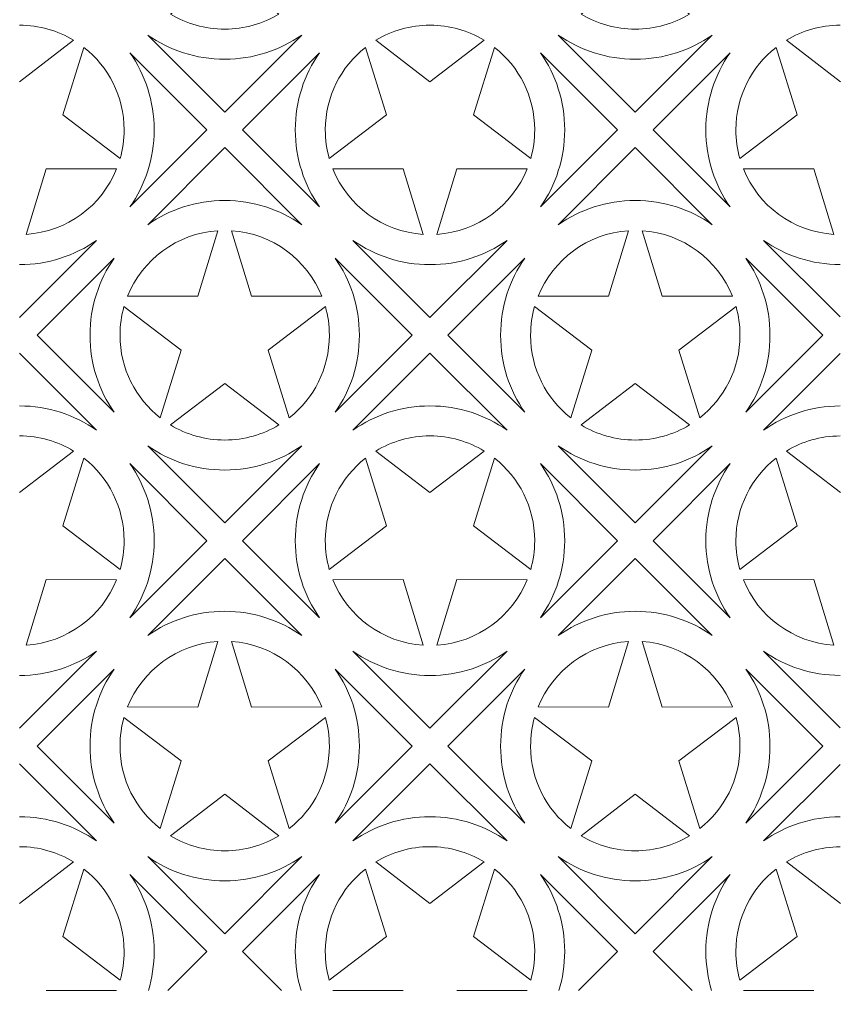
# Model space of a CAD drawing. Header units: centimetres. Extents: x -267 to -140, y -143 to -5.
# Drawn here: x -267 to -208.1, y -143.4 to -73.9 of the extents above; entities that cross this region are included whole.
import ezdxf

# ---------------------------------------------------------------- set-up
doc = ezdxf.new("R2010")
doc.units = ezdxf.units.CM
doc.header["$MEASUREMENT"] = 0
doc.layers.add('layer 1', color=7, linetype='Continuous')

msp = doc.modelspace()

# ---------------------------------------------------------------- linework, layer by layer
at = {"layer": 'layer 1', "color": 250, "lineweight": 9}
for points, knots in [([(-256.12939, -73.51804), (-254.9979, -74.20283), (-253.67105, -74.5971), (-252.25228, -74.5971), (-252.25228, -74.5971), (-250.83349, -74.5971), (-249.50661, -74.20289), (-248.37513, -73.51809), (-248.37513, -73.51809), (-248.37513, -73.51809), (-252.25228, -70.54422), (-252.25228, -70.54422), (-252.25228, -70.54422), (-252.25228, -70.54422), (-256.12939, -73.51804), (-256.12939, -73.51804)], [0, 0, 0, 0, 0.2, 0.2, 0.2, 0.2, 0.4, 0.4, 0.4, 0.4, 0.6, 0.6, 0.6, 0.6, 1, 1, 1, 1]), ([(-218.95943, -73.51804), (-220.09092, -74.20283), (-221.41777, -74.5971), (-222.83654, -74.5971), (-222.83654, -74.5971), (-224.25533, -74.5971), (-225.58221, -74.20289), (-226.71369, -73.51809), (-226.71369, -73.51809), (-226.71369, -73.51809), (-222.83654, -70.54422), (-222.83654, -70.54422), (-222.83654, -70.54422), (-222.83654, -70.54422), (-218.95943, -73.51804), (-218.95943, -73.51804)], [0, 0, 0, 0, 0.2, 0.2, 0.2, 0.2, 0.4, 0.4, 0.4, 0.4, 0.6, 0.6, 0.6, 0.6, 1, 1, 1, 1]), ([(-266.95982, -78.35758), (-266.95982, -78.35758), (-263.08271, -75.38376), (-263.08271, -75.38376), (-263.08271, -75.38376), (-264.2142, -74.69897), (-265.54105, -74.3047), (-266.95982, -74.3047)], [0, 0, 0, 0, 0.33333333, 0.33333333, 0.33333333, 0.33333333, 1, 1, 1, 1]), ([(-241.42139, -75.38376), (-240.2899, -74.69897), (-238.96305, -74.3047), (-237.54428, -74.3047), (-237.54428, -74.3047), (-236.12549, -74.3047), (-234.79861, -74.69891), (-233.66713, -75.38371), (-233.66713, -75.38371), (-233.66713, -75.38371), (-237.54428, -78.35758), (-237.54428, -78.35758), (-237.54428, -78.35758), (-237.54428, -78.35758), (-241.42139, -75.38376), (-241.42139, -75.38376)], [0, 0, 0, 0, 0.2, 0.2, 0.2, 0.2, 0.4, 0.4, 0.4, 0.4, 0.6, 0.6, 0.6, 0.6, 1, 1, 1, 1]), ([(-208.1655, -74.30478), (-209.57037, -74.31158), (-210.88405, -74.70487), (-212.00569, -75.38371), (-212.00569, -75.38371), (-212.00569, -75.38371), (-208.12854, -78.35758), (-208.12854, -78.35758)], [0, 0, 0, 0, 0.33333333, 0.33333333, 0.33333333, 0.33333333, 1, 1, 1, 1]), ([(-257.76948, -75.01487), (-257.76948, -75.01487), (-252.25223, -80.53211), (-252.25223, -80.53211), (-252.25223, -80.53211), (-252.25223, -80.53211), (-246.73472, -75.01459), (-246.73472, -75.01459), (-246.73472, -75.01459), (-248.29851, -76.10655), (-250.20074, -76.7471), (-252.25228, -76.7471), (-252.25228, -76.7471), (-254.30364, -76.7471), (-256.20575, -76.10667), (-257.76948, -75.01487)], [0, 0, 0, 0, 0.2, 0.2, 0.2, 0.2, 0.4, 0.4, 0.4, 0.4, 0.6, 0.6, 0.6, 0.6, 1, 1, 1, 1]), ([(-217.31934, -75.01487), (-217.31934, -75.01487), (-222.83659, -80.53211), (-222.83659, -80.53211), (-222.83659, -80.53211), (-222.83659, -80.53211), (-228.3541, -75.01459), (-228.3541, -75.01459), (-228.3541, -75.01459), (-226.79031, -76.10655), (-224.88808, -76.7471), (-222.83654, -76.7471), (-222.83654, -76.7471), (-220.78518, -76.7471), (-218.88307, -76.10667), (-217.31934, -75.01487)], [0, 0, 0, 0, 0.2, 0.2, 0.2, 0.2, 0.4, 0.4, 0.4, 0.4, 0.6, 0.6, 0.6, 0.6, 1, 1, 1, 1]), ([(-262.33642, -75.89945), (-260.5852, -77.27251), (-259.45982, -79.40736), (-259.45982, -81.8047), (-259.45982, -81.8047), (-259.45982, -82.5163), (-259.55904, -83.20479), (-259.7443, -83.85712), (-259.7443, -83.85712), (-259.7443, -83.85712), (-263.84187, -80.73948), (-263.84187, -80.73948), (-263.84187, -80.73948), (-263.84187, -80.73948), (-262.33642, -75.89945), (-262.33642, -75.89945)], [0, 0, 0, 0, 0.2, 0.2, 0.2, 0.2, 0.4, 0.4, 0.4, 0.4, 0.6, 0.6, 0.6, 0.6, 1, 1, 1, 1]), ([(-259.0421, -87.322), (-259.0421, -87.322), (-253.52484, -81.80472), (-253.52484, -81.80472), (-253.52484, -81.80472), (-253.52484, -81.80472), (-259.04207, -76.28748), (-259.04207, -76.28748), (-259.04207, -76.28748), (-257.95026, -77.8512), (-257.30982, -79.75332), (-257.30982, -81.8047), (-257.30982, -81.8047), (-257.30982, -83.8561), (-257.95027, -85.75825), (-259.0421, -87.322)], [0, 0, 0, 0, 0.2, 0.2, 0.2, 0.2, 0.4, 0.4, 0.4, 0.4, 0.6, 0.6, 0.6, 0.6, 1, 1, 1, 1]), ([(-245.462, -87.322), (-245.462, -87.322), (-250.97926, -81.80472), (-250.97926, -81.80472), (-250.97926, -81.80472), (-250.97926, -81.80472), (-245.46203, -76.28748), (-245.46203, -76.28748), (-245.46203, -76.28748), (-246.55384, -77.8512), (-247.19428, -79.75332), (-247.19428, -81.8047), (-247.19428, -81.8047), (-247.19428, -83.8561), (-246.55383, -85.75825), (-245.462, -87.322)], [0, 0, 0, 0, 0.2, 0.2, 0.2, 0.2, 0.4, 0.4, 0.4, 0.4, 0.6, 0.6, 0.6, 0.6, 1, 1, 1, 1]), ([(-242.16768, -75.89945), (-243.9189, -77.27251), (-245.04428, -79.40736), (-245.04428, -81.8047), (-245.04428, -81.8047), (-245.04428, -82.5163), (-244.94506, -83.20479), (-244.7598, -83.85712), (-244.7598, -83.85712), (-244.7598, -83.85712), (-240.66223, -80.73948), (-240.66223, -80.73948), (-240.66223, -80.73948), (-240.66223, -80.73948), (-242.16768, -75.89945), (-242.16768, -75.89945)], [0, 0, 0, 0, 0.2, 0.2, 0.2, 0.2, 0.4, 0.4, 0.4, 0.4, 0.6, 0.6, 0.6, 0.6, 1, 1, 1, 1]), ([(-230.32871, -83.85716), (-230.32871, -83.85716), (-234.42633, -80.73948), (-234.42633, -80.73948), (-234.42633, -80.73948), (-234.42633, -80.73948), (-232.92084, -75.89935), (-232.92084, -75.89935), (-232.92084, -75.89935), (-231.16968, -77.27242), (-230.04428, -79.4074), (-230.04428, -81.8047), (-230.04428, -81.8047), (-230.04428, -82.51631), (-230.14345, -83.20481), (-230.32871, -83.85716)], [0, 0, 0, 0, 0.2, 0.2, 0.2, 0.2, 0.4, 0.4, 0.4, 0.4, 0.6, 0.6, 0.6, 0.6, 1, 1, 1, 1]), ([(-229.62686, -87.32239), (-229.62686, -87.32239), (-224.1092, -81.80472), (-224.1092, -81.80472), (-224.1092, -81.80472), (-224.1092, -81.80472), (-229.62683, -76.28709), (-229.62683, -76.28709), (-229.62683, -76.28709), (-228.53485, -77.8509), (-227.89428, -79.75315), (-227.89428, -81.8047), (-227.89428, -81.8047), (-227.89428, -83.85629), (-228.53486, -85.75856), (-229.62686, -87.32239)], [0, 0, 0, 0, 0.2, 0.2, 0.2, 0.2, 0.4, 0.4, 0.4, 0.4, 0.6, 0.6, 0.6, 0.6, 1, 1, 1, 1]), ([(-216.04596, -87.32239), (-216.04596, -87.32239), (-221.56362, -81.80472), (-221.56362, -81.80472), (-221.56362, -81.80472), (-221.56362, -81.80472), (-216.04599, -76.28709), (-216.04599, -76.28709), (-216.04599, -76.28709), (-217.13797, -77.8509), (-217.77854, -79.75315), (-217.77854, -81.8047), (-217.77854, -81.8047), (-217.77854, -83.85629), (-217.13796, -85.75856), (-216.04596, -87.32239)], [0, 0, 0, 0, 0.2, 0.2, 0.2, 0.2, 0.4, 0.4, 0.4, 0.4, 0.6, 0.6, 0.6, 0.6, 1, 1, 1, 1]), ([(-215.34411, -83.85716), (-215.34411, -83.85716), (-211.24649, -80.73948), (-211.24649, -80.73948), (-211.24649, -80.73948), (-211.24649, -80.73948), (-212.75198, -75.89935), (-212.75198, -75.89935), (-212.75198, -75.89935), (-214.50314, -77.27242), (-215.62854, -79.4074), (-215.62854, -81.8047), (-215.62854, -81.8047), (-215.62854, -82.51631), (-215.52937, -83.20481), (-215.34411, -83.85716)], [0, 0, 0, 0, 0.2, 0.2, 0.2, 0.2, 0.4, 0.4, 0.4, 0.4, 0.6, 0.6, 0.6, 0.6, 1, 1, 1, 1]), ([(-246.73451, -88.59505), (-248.29832, -87.50307), (-250.20072, -86.86238), (-252.25228, -86.86238), (-252.25228, -86.86238), (-254.30371, -86.86238), (-256.20589, -87.50289), (-257.76965, -88.59474), (-257.76965, -88.59474), (-257.76965, -88.59474), (-252.25223, -83.07733), (-252.25223, -83.07733), (-252.25223, -83.07733), (-252.25223, -83.07733), (-246.73451, -88.59505), (-246.73451, -88.59505)], [0, 0, 0, 0, 0.2, 0.2, 0.2, 0.2, 0.4, 0.4, 0.4, 0.4, 0.6, 0.6, 0.6, 0.6, 1, 1, 1, 1]), ([(-228.35431, -88.59505), (-226.7905, -87.50307), (-224.8881, -86.86238), (-222.83654, -86.86238), (-222.83654, -86.86238), (-220.78511, -86.86238), (-218.88293, -87.50289), (-217.31917, -88.59474), (-217.31917, -88.59474), (-217.31917, -88.59474), (-222.83659, -83.07733), (-222.83659, -83.07733), (-222.83659, -83.07733), (-222.83659, -83.07733), (-228.35431, -88.59505), (-228.35431, -88.59505)], [0, 0, 0, 0, 0.2, 0.2, 0.2, 0.2, 0.4, 0.4, 0.4, 0.4, 0.6, 0.6, 0.6, 0.6, 1, 1, 1, 1]), ([(-259.9996, -84.60336), (-261.05157, -87.21643), (-263.53265, -89.10107), (-266.47435, -89.28911), (-266.47435, -89.28911), (-266.47435, -89.28911), (-265.03282, -84.59348), (-265.03282, -84.59348), (-265.03282, -84.59348), (-265.03282, -84.59348), (-259.9996, -84.60336), (-259.9996, -84.60336)], [0, 0, 0, 0, 0.25, 0.25, 0.25, 0.25, 0.5, 0.5, 0.5, 0.5, 1, 1, 1, 1]), ([(-244.5045, -84.60336), (-243.45253, -87.21643), (-240.97145, -89.10107), (-238.02975, -89.28911), (-238.02975, -89.28911), (-238.02975, -89.28911), (-239.47128, -84.59348), (-239.47128, -84.59348), (-239.47128, -84.59348), (-239.47128, -84.59348), (-244.5045, -84.60336), (-244.5045, -84.60336)], [0, 0, 0, 0, 0.25, 0.25, 0.25, 0.25, 0.5, 0.5, 0.5, 0.5, 1, 1, 1, 1]), ([(-237.05884, -89.28913), (-234.11692, -89.10139), (-231.63647, -87.21678), (-230.58432, -84.60367), (-230.58432, -84.60367), (-230.58432, -84.60367), (-235.61728, -84.59348), (-235.61728, -84.59348), (-235.61728, -84.59348), (-235.61728, -84.59348), (-237.05884, -89.28913), (-237.05884, -89.28913)], [0, 0, 0, 0, 0.25, 0.25, 0.25, 0.25, 0.5, 0.5, 0.5, 0.5, 1, 1, 1, 1]), ([(-208.61398, -89.28913), (-211.5559, -89.10139), (-214.03635, -87.21678), (-215.0885, -84.60367), (-215.0885, -84.60367), (-215.0885, -84.60367), (-210.05554, -84.59348), (-210.05554, -84.59348), (-210.05554, -84.59348), (-210.05554, -84.59348), (-208.61398, -89.28913), (-208.61398, -89.28913)], [0, 0, 0, 0, 0.25, 0.25, 0.25, 0.25, 0.5, 0.5, 0.5, 0.5, 1, 1, 1, 1]), ([(-259.2125, -93.71372), (-258.16053, -91.10065), (-255.67945, -89.21601), (-252.73775, -89.02797), (-252.73775, -89.02797), (-252.73775, -89.02797), (-254.17928, -93.7236), (-254.17928, -93.7236), (-254.17928, -93.7236), (-254.17928, -93.7236), (-259.2125, -93.71372), (-259.2125, -93.71372)], [0, 0, 0, 0, 0.25, 0.25, 0.25, 0.25, 0.5, 0.5, 0.5, 0.5, 1, 1, 1, 1]), ([(-251.76684, -89.02795), (-248.82492, -89.21569), (-246.34447, -91.1003), (-245.29232, -93.71341), (-245.29232, -93.71341), (-245.29232, -93.71341), (-250.32528, -93.7236), (-250.32528, -93.7236), (-250.32528, -93.7236), (-250.32528, -93.7236), (-251.76684, -89.02795), (-251.76684, -89.02795)], [0, 0, 0, 0, 0.25, 0.25, 0.25, 0.25, 0.5, 0.5, 0.5, 0.5, 1, 1, 1, 1]), ([(-223.32198, -89.02795), (-226.2639, -89.21569), (-228.74435, -91.1003), (-229.7965, -93.71341), (-229.7965, -93.71341), (-229.7965, -93.71341), (-224.76354, -93.7236), (-224.76354, -93.7236), (-224.76354, -93.7236), (-224.76354, -93.7236), (-223.32198, -89.02795), (-223.32198, -89.02795)], [0, 0, 0, 0, 0.25, 0.25, 0.25, 0.25, 0.5, 0.5, 0.5, 0.5, 1, 1, 1, 1]), ([(-215.87632, -93.71372), (-216.92829, -91.10065), (-219.40937, -89.21601), (-222.35107, -89.02797), (-222.35107, -89.02797), (-222.35107, -89.02797), (-220.90954, -93.7236), (-220.90954, -93.7236), (-220.90954, -93.7236), (-220.90954, -93.7236), (-215.87632, -93.71372), (-215.87632, -93.71372)], [0, 0, 0, 0, 0.25, 0.25, 0.25, 0.25, 0.5, 0.5, 0.5, 0.5, 1, 1, 1, 1]), ([(-266.95982, -91.4547), (-264.90839, -91.4547), (-263.00621, -90.81419), (-261.44245, -89.72234), (-261.44245, -89.72234), (-261.44245, -89.72234), (-266.95987, -95.23975), (-266.95987, -95.23975)], [0, 0, 0, 0, 0.33333333, 0.33333333, 0.33333333, 0.33333333, 1, 1, 1, 1]), ([(-232.02651, -89.72203), (-233.59032, -90.81401), (-235.49272, -91.4547), (-237.54428, -91.4547), (-237.54428, -91.4547), (-239.59571, -91.4547), (-241.49789, -90.81419), (-243.06165, -89.72234), (-243.06165, -89.72234), (-243.06165, -89.72234), (-237.54423, -95.23975), (-237.54423, -95.23975), (-237.54423, -95.23975), (-237.54423, -95.23975), (-232.02651, -89.72203), (-232.02651, -89.72203)], [0, 0, 0, 0, 0.2, 0.2, 0.2, 0.2, 0.4, 0.4, 0.4, 0.4, 0.6, 0.6, 0.6, 0.6, 1, 1, 1, 1]), ([(-208.1655, -95.20283), (-208.1655, -95.20283), (-213.64631, -89.72203), (-213.64631, -89.72203), (-213.64631, -89.72203), (-212.0919, -90.80744), (-210.20294, -91.44698), (-208.1655, -91.45463)], [0, 0, 0, 0, 0.33333333, 0.33333333, 0.33333333, 0.33333333, 1, 1, 1, 1]), ([(-260.17, -90.99508), (-260.17, -90.99508), (-265.68726, -96.51236), (-265.68726, -96.51236), (-265.68726, -96.51236), (-265.68726, -96.51236), (-260.17003, -102.0296), (-260.17003, -102.0296), (-260.17003, -102.0296), (-261.26184, -100.46588), (-261.90228, -98.56376), (-261.90228, -96.51238), (-261.90228, -96.51238), (-261.90228, -94.46098), (-261.26183, -92.55883), (-260.17, -90.99508)], [0, 0, 0, 0, 0.2, 0.2, 0.2, 0.2, 0.4, 0.4, 0.4, 0.4, 0.6, 0.6, 0.6, 0.6, 1, 1, 1, 1]), ([(-244.33486, -90.99469), (-244.33486, -90.99469), (-238.8172, -96.51236), (-238.8172, -96.51236), (-238.8172, -96.51236), (-238.8172, -96.51236), (-244.33483, -102.02999), (-244.33483, -102.02999), (-244.33483, -102.02999), (-243.24285, -100.46618), (-242.60228, -98.56393), (-242.60228, -96.51238), (-242.60228, -96.51238), (-242.60228, -94.46079), (-243.24286, -92.55852), (-244.33486, -90.99469)], [0, 0, 0, 0, 0.2, 0.2, 0.2, 0.2, 0.4, 0.4, 0.4, 0.4, 0.6, 0.6, 0.6, 0.6, 1, 1, 1, 1]), ([(-230.75396, -90.99469), (-230.75396, -90.99469), (-236.27162, -96.51236), (-236.27162, -96.51236), (-236.27162, -96.51236), (-236.27162, -96.51236), (-230.75399, -102.02999), (-230.75399, -102.02999), (-230.75399, -102.02999), (-231.84597, -100.46618), (-232.48654, -98.56393), (-232.48654, -96.51238), (-232.48654, -96.51238), (-232.48654, -94.46079), (-231.84596, -92.55852), (-230.75396, -90.99469)], [0, 0, 0, 0, 0.2, 0.2, 0.2, 0.2, 0.4, 0.4, 0.4, 0.4, 0.6, 0.6, 0.6, 0.6, 1, 1, 1, 1]), ([(-214.91882, -90.99508), (-214.91882, -90.99508), (-209.40156, -96.51236), (-209.40156, -96.51236), (-209.40156, -96.51236), (-209.40156, -96.51236), (-214.91879, -102.0296), (-214.91879, -102.0296), (-214.91879, -102.0296), (-213.82698, -100.46588), (-213.18654, -98.56376), (-213.18654, -96.51238), (-213.18654, -96.51238), (-213.18654, -94.46098), (-213.82699, -92.55883), (-214.91882, -90.99508)], [0, 0, 0, 0, 0.2, 0.2, 0.2, 0.2, 0.4, 0.4, 0.4, 0.4, 0.6, 0.6, 0.6, 0.6, 1, 1, 1, 1]), ([(-256.87568, -102.41763), (-258.6269, -101.04457), (-259.75228, -98.90972), (-259.75228, -96.51238), (-259.75228, -96.51238), (-259.75228, -95.80078), (-259.65306, -95.11229), (-259.4678, -94.45996), (-259.4678, -94.45996), (-259.4678, -94.45996), (-255.37023, -97.5776), (-255.37023, -97.5776), (-255.37023, -97.5776), (-255.37023, -97.5776), (-256.87568, -102.41763), (-256.87568, -102.41763)], [0, 0, 0, 0, 0.2, 0.2, 0.2, 0.2, 0.4, 0.4, 0.4, 0.4, 0.6, 0.6, 0.6, 0.6, 1, 1, 1, 1]), ([(-245.03671, -94.45992), (-245.03671, -94.45992), (-249.13433, -97.5776), (-249.13433, -97.5776), (-249.13433, -97.5776), (-249.13433, -97.5776), (-247.62884, -102.41773), (-247.62884, -102.41773), (-247.62884, -102.41773), (-245.87768, -101.04466), (-244.75228, -98.90968), (-244.75228, -96.51238), (-244.75228, -96.51238), (-244.75228, -95.80077), (-244.85145, -95.11227), (-245.03671, -94.45992)], [0, 0, 0, 0, 0.2, 0.2, 0.2, 0.2, 0.4, 0.4, 0.4, 0.4, 0.6, 0.6, 0.6, 0.6, 1, 1, 1, 1]), ([(-230.05211, -94.45992), (-230.05211, -94.45992), (-225.95449, -97.5776), (-225.95449, -97.5776), (-225.95449, -97.5776), (-225.95449, -97.5776), (-227.45998, -102.41773), (-227.45998, -102.41773), (-227.45998, -102.41773), (-229.21114, -101.04466), (-230.33654, -98.90968), (-230.33654, -96.51238), (-230.33654, -96.51238), (-230.33654, -95.80077), (-230.23737, -95.11227), (-230.05211, -94.45992)], [0, 0, 0, 0, 0.2, 0.2, 0.2, 0.2, 0.4, 0.4, 0.4, 0.4, 0.6, 0.6, 0.6, 0.6, 1, 1, 1, 1]), ([(-218.21314, -102.41763), (-216.46192, -101.04457), (-215.33654, -98.90972), (-215.33654, -96.51238), (-215.33654, -96.51238), (-215.33654, -95.80078), (-215.43576, -95.11229), (-215.62102, -94.45996), (-215.62102, -94.45996), (-215.62102, -94.45996), (-219.71859, -97.5776), (-219.71859, -97.5776), (-219.71859, -97.5776), (-219.71859, -97.5776), (-218.21314, -102.41763), (-218.21314, -102.41763)], [0, 0, 0, 0, 0.2, 0.2, 0.2, 0.2, 0.4, 0.4, 0.4, 0.4, 0.6, 0.6, 0.6, 0.6, 1, 1, 1, 1]), ([(-266.95982, -101.56998), (-264.90846, -101.56998), (-263.00635, -102.21041), (-261.44262, -103.30221), (-261.44262, -103.30221), (-261.44262, -103.30221), (-266.95982, -97.78501), (-266.95982, -97.78501)], [0, 0, 0, 0, 0.33333333, 0.33333333, 0.33333333, 0.33333333, 1, 1, 1, 1]), ([(-243.06148, -103.30221), (-243.06148, -103.30221), (-237.54423, -97.78497), (-237.54423, -97.78497), (-237.54423, -97.78497), (-237.54423, -97.78497), (-232.02672, -103.30249), (-232.02672, -103.30249), (-232.02672, -103.30249), (-233.59051, -102.21053), (-235.49274, -101.56998), (-237.54428, -101.56998), (-237.54428, -101.56998), (-239.59564, -101.56998), (-241.49775, -102.21041), (-243.06148, -103.30221)], [0, 0, 0, 0, 0.2, 0.2, 0.2, 0.2, 0.4, 0.4, 0.4, 0.4, 0.6, 0.6, 0.6, 0.6, 1, 1, 1, 1]), ([(-208.16551, -97.82189), (-208.16551, -97.82189), (-213.6461, -103.30249), (-213.6461, -103.30249), (-213.6461, -103.30249), (-212.09171, -102.2171), (-210.20293, -101.57769), (-208.1655, -101.57004)], [0, 0, 0, 0, 0.33333333, 0.33333333, 0.33333333, 0.33333333, 1, 1, 1, 1]), ([(-256.12939, -102.93332), (-254.9979, -103.61811), (-253.67105, -104.01238), (-252.25228, -104.01238), (-252.25228, -104.01238), (-250.83349, -104.01238), (-249.50661, -103.61817), (-248.37513, -102.93337), (-248.37513, -102.93337), (-248.37513, -102.93337), (-252.25228, -99.9595), (-252.25228, -99.9595), (-252.25228, -99.9595), (-252.25228, -99.9595), (-256.12939, -102.93332), (-256.12939, -102.93332)], [0, 0, 0, 0, 0.2, 0.2, 0.2, 0.2, 0.4, 0.4, 0.4, 0.4, 0.6, 0.6, 0.6, 0.6, 1, 1, 1, 1]), ([(-218.95943, -102.93332), (-220.09092, -103.61811), (-221.41777, -104.01238), (-222.83654, -104.01238), (-222.83654, -104.01238), (-224.25533, -104.01238), (-225.58221, -103.61817), (-226.71369, -102.93337), (-226.71369, -102.93337), (-226.71369, -102.93337), (-222.83654, -99.9595), (-222.83654, -99.9595), (-222.83654, -99.9595), (-222.83654, -99.9595), (-218.95943, -102.93332), (-218.95943, -102.93332)], [0, 0, 0, 0, 0.2, 0.2, 0.2, 0.2, 0.4, 0.4, 0.4, 0.4, 0.6, 0.6, 0.6, 0.6, 1, 1, 1, 1]), ([(-266.95982, -107.77286), (-266.95982, -107.77286), (-263.08271, -104.79904), (-263.08271, -104.79904), (-263.08271, -104.79904), (-264.2142, -104.11425), (-265.54105, -103.71998), (-266.95982, -103.71998)], [0, 0, 0, 0, 0.33333333, 0.33333333, 0.33333333, 0.33333333, 1, 1, 1, 1]), ([(-241.42139, -104.79904), (-240.2899, -104.11425), (-238.96305, -103.71998), (-237.54428, -103.71998), (-237.54428, -103.71998), (-236.12549, -103.71998), (-234.79861, -104.11419), (-233.66713, -104.79899), (-233.66713, -104.79899), (-233.66713, -104.79899), (-237.54428, -107.77286), (-237.54428, -107.77286), (-237.54428, -107.77286), (-237.54428, -107.77286), (-241.42139, -104.79904), (-241.42139, -104.79904)], [0, 0, 0, 0, 0.2, 0.2, 0.2, 0.2, 0.4, 0.4, 0.4, 0.4, 0.6, 0.6, 0.6, 0.6, 1, 1, 1, 1]), ([(-208.1655, -103.72006), (-209.57037, -103.72686), (-210.88405, -104.12015), (-212.00569, -104.79899), (-212.00569, -104.79899), (-212.00569, -104.79899), (-208.12854, -107.77286), (-208.12854, -107.77286)], [0, 0, 0, 0, 0.33333333, 0.33333333, 0.33333333, 0.33333333, 1, 1, 1, 1]), ([(-257.76948, -104.43015), (-257.76948, -104.43015), (-252.25223, -109.94739), (-252.25223, -109.94739), (-252.25223, -109.94739), (-252.25223, -109.94739), (-246.73472, -104.42987), (-246.73472, -104.42987), (-246.73472, -104.42987), (-248.29851, -105.52183), (-250.20074, -106.16238), (-252.25228, -106.16238), (-252.25228, -106.16238), (-254.30364, -106.16238), (-256.20575, -105.52195), (-257.76948, -104.43015)], [0, 0, 0, 0, 0.2, 0.2, 0.2, 0.2, 0.4, 0.4, 0.4, 0.4, 0.6, 0.6, 0.6, 0.6, 1, 1, 1, 1]), ([(-217.31934, -104.43015), (-217.31934, -104.43015), (-222.83659, -109.94739), (-222.83659, -109.94739), (-222.83659, -109.94739), (-222.83659, -109.94739), (-228.3541, -104.42987), (-228.3541, -104.42987), (-228.3541, -104.42987), (-226.79031, -105.52183), (-224.88808, -106.16238), (-222.83654, -106.16238), (-222.83654, -106.16238), (-220.78518, -106.16238), (-218.88307, -105.52195), (-217.31934, -104.43015)], [0, 0, 0, 0, 0.2, 0.2, 0.2, 0.2, 0.4, 0.4, 0.4, 0.4, 0.6, 0.6, 0.6, 0.6, 1, 1, 1, 1]), ([(-262.33642, -105.31473), (-260.5852, -106.68779), (-259.45982, -108.82264), (-259.45982, -111.21998), (-259.45982, -111.21998), (-259.45982, -111.93158), (-259.55904, -112.62007), (-259.7443, -113.2724), (-259.7443, -113.2724), (-259.7443, -113.2724), (-263.84187, -110.15476), (-263.84187, -110.15476), (-263.84187, -110.15476), (-263.84187, -110.15476), (-262.33642, -105.31473), (-262.33642, -105.31473)], [0, 0, 0, 0, 0.2, 0.2, 0.2, 0.2, 0.4, 0.4, 0.4, 0.4, 0.6, 0.6, 0.6, 0.6, 1, 1, 1, 1]), ([(-242.16768, -105.31473), (-243.9189, -106.68779), (-245.04428, -108.82264), (-245.04428, -111.21998), (-245.04428, -111.21998), (-245.04428, -111.93158), (-244.94506, -112.62007), (-244.7598, -113.2724), (-244.7598, -113.2724), (-244.7598, -113.2724), (-240.66223, -110.15476), (-240.66223, -110.15476), (-240.66223, -110.15476), (-240.66223, -110.15476), (-242.16768, -105.31473), (-242.16768, -105.31473)], [0, 0, 0, 0, 0.2, 0.2, 0.2, 0.2, 0.4, 0.4, 0.4, 0.4, 0.6, 0.6, 0.6, 0.6, 1, 1, 1, 1]), ([(-230.32871, -113.27244), (-230.32871, -113.27244), (-234.42633, -110.15476), (-234.42633, -110.15476), (-234.42633, -110.15476), (-234.42633, -110.15476), (-232.92084, -105.31463), (-232.92084, -105.31463), (-232.92084, -105.31463), (-231.16968, -106.6877), (-230.04428, -108.82268), (-230.04428, -111.21998), (-230.04428, -111.21998), (-230.04428, -111.93159), (-230.14345, -112.62009), (-230.32871, -113.27244)], [0, 0, 0, 0, 0.2, 0.2, 0.2, 0.2, 0.4, 0.4, 0.4, 0.4, 0.6, 0.6, 0.6, 0.6, 1, 1, 1, 1]), ([(-215.34411, -113.27244), (-215.34411, -113.27244), (-211.24649, -110.15476), (-211.24649, -110.15476), (-211.24649, -110.15476), (-211.24649, -110.15476), (-212.75198, -105.31463), (-212.75198, -105.31463), (-212.75198, -105.31463), (-214.50314, -106.6877), (-215.62854, -108.82268), (-215.62854, -111.21998), (-215.62854, -111.21998), (-215.62854, -111.93159), (-215.52937, -112.62009), (-215.34411, -113.27244)], [0, 0, 0, 0, 0.2, 0.2, 0.2, 0.2, 0.4, 0.4, 0.4, 0.4, 0.6, 0.6, 0.6, 0.6, 1, 1, 1, 1]), ([(-259.0421, -116.73728), (-259.0421, -116.73728), (-253.52484, -111.22), (-253.52484, -111.22), (-253.52484, -111.22), (-253.52484, -111.22), (-259.04207, -105.70276), (-259.04207, -105.70276), (-259.04207, -105.70276), (-257.95026, -107.26648), (-257.30982, -109.1686), (-257.30982, -111.21998), (-257.30982, -111.21998), (-257.30982, -113.27138), (-257.95027, -115.17353), (-259.0421, -116.73728)], [0, 0, 0, 0, 0.2, 0.2, 0.2, 0.2, 0.4, 0.4, 0.4, 0.4, 0.6, 0.6, 0.6, 0.6, 1, 1, 1, 1]), ([(-245.462, -116.73728), (-245.462, -116.73728), (-250.97926, -111.22), (-250.97926, -111.22), (-250.97926, -111.22), (-250.97926, -111.22), (-245.46203, -105.70276), (-245.46203, -105.70276), (-245.46203, -105.70276), (-246.55384, -107.26648), (-247.19428, -109.1686), (-247.19428, -111.21998), (-247.19428, -111.21998), (-247.19428, -113.27138), (-246.55383, -115.17353), (-245.462, -116.73728)], [0, 0, 0, 0, 0.2, 0.2, 0.2, 0.2, 0.4, 0.4, 0.4, 0.4, 0.6, 0.6, 0.6, 0.6, 1, 1, 1, 1]), ([(-229.62686, -116.73767), (-229.62686, -116.73767), (-224.1092, -111.22), (-224.1092, -111.22), (-224.1092, -111.22), (-224.1092, -111.22), (-229.62683, -105.70237), (-229.62683, -105.70237), (-229.62683, -105.70237), (-228.53485, -107.26618), (-227.89428, -109.16843), (-227.89428, -111.21998), (-227.89428, -111.21998), (-227.89428, -113.27157), (-228.53486, -115.17384), (-229.62686, -116.73767)], [0, 0, 0, 0, 0.2, 0.2, 0.2, 0.2, 0.4, 0.4, 0.4, 0.4, 0.6, 0.6, 0.6, 0.6, 1, 1, 1, 1]), ([(-216.04596, -116.73767), (-216.04596, -116.73767), (-221.56362, -111.22), (-221.56362, -111.22), (-221.56362, -111.22), (-221.56362, -111.22), (-216.04599, -105.70237), (-216.04599, -105.70237), (-216.04599, -105.70237), (-217.13797, -107.26618), (-217.77854, -109.16843), (-217.77854, -111.21998), (-217.77854, -111.21998), (-217.77854, -113.27157), (-217.13796, -115.17384), (-216.04596, -116.73767)], [0, 0, 0, 0, 0.2, 0.2, 0.2, 0.2, 0.4, 0.4, 0.4, 0.4, 0.6, 0.6, 0.6, 0.6, 1, 1, 1, 1]), ([(-246.73451, -118.01033), (-248.29832, -116.91835), (-250.20072, -116.27766), (-252.25228, -116.27766), (-252.25228, -116.27766), (-254.30371, -116.27766), (-256.20589, -116.91817), (-257.76965, -118.01002), (-257.76965, -118.01002), (-257.76965, -118.01002), (-252.25223, -112.49261), (-252.25223, -112.49261), (-252.25223, -112.49261), (-252.25223, -112.49261), (-246.73451, -118.01033), (-246.73451, -118.01033)], [0, 0, 0, 0, 0.2, 0.2, 0.2, 0.2, 0.4, 0.4, 0.4, 0.4, 0.6, 0.6, 0.6, 0.6, 1, 1, 1, 1]), ([(-228.35431, -118.01033), (-226.7905, -116.91835), (-224.8881, -116.27766), (-222.83654, -116.27766), (-222.83654, -116.27766), (-220.78511, -116.27766), (-218.88293, -116.91817), (-217.31917, -118.01002), (-217.31917, -118.01002), (-217.31917, -118.01002), (-222.83659, -112.49261), (-222.83659, -112.49261), (-222.83659, -112.49261), (-222.83659, -112.49261), (-228.35431, -118.01033), (-228.35431, -118.01033)], [0, 0, 0, 0, 0.2, 0.2, 0.2, 0.2, 0.4, 0.4, 0.4, 0.4, 0.6, 0.6, 0.6, 0.6, 1, 1, 1, 1]), ([(-259.9996, -114.01864), (-261.05157, -116.63171), (-263.53265, -118.51635), (-266.47435, -118.70439), (-266.47435, -118.70439), (-266.47435, -118.70439), (-265.03282, -114.00876), (-265.03282, -114.00876), (-265.03282, -114.00876), (-265.03282, -114.00876), (-259.9996, -114.01864), (-259.9996, -114.01864)], [0, 0, 0, 0, 0.25, 0.25, 0.25, 0.25, 0.5, 0.5, 0.5, 0.5, 1, 1, 1, 1]), ([(-244.5045, -114.01864), (-243.45253, -116.63171), (-240.97145, -118.51635), (-238.02975, -118.70439), (-238.02975, -118.70439), (-238.02975, -118.70439), (-239.47128, -114.00876), (-239.47128, -114.00876), (-239.47128, -114.00876), (-239.47128, -114.00876), (-244.5045, -114.01864), (-244.5045, -114.01864)], [0, 0, 0, 0, 0.25, 0.25, 0.25, 0.25, 0.5, 0.5, 0.5, 0.5, 1, 1, 1, 1]), ([(-237.05884, -118.70441), (-234.11692, -118.51667), (-231.63647, -116.63206), (-230.58432, -114.01895), (-230.58432, -114.01895), (-230.58432, -114.01895), (-235.61728, -114.00876), (-235.61728, -114.00876), (-235.61728, -114.00876), (-235.61728, -114.00876), (-237.05884, -118.70441), (-237.05884, -118.70441)], [0, 0, 0, 0, 0.25, 0.25, 0.25, 0.25, 0.5, 0.5, 0.5, 0.5, 1, 1, 1, 1]), ([(-208.61398, -118.70441), (-211.5559, -118.51667), (-214.03635, -116.63206), (-215.0885, -114.01895), (-215.0885, -114.01895), (-215.0885, -114.01895), (-210.05554, -114.00876), (-210.05554, -114.00876), (-210.05554, -114.00876), (-210.05554, -114.00876), (-208.61398, -118.70441), (-208.61398, -118.70441)], [0, 0, 0, 0, 0.25, 0.25, 0.25, 0.25, 0.5, 0.5, 0.5, 0.5, 1, 1, 1, 1]), ([(-259.2125, -123.129), (-258.16053, -120.51593), (-255.67945, -118.63129), (-252.73775, -118.44325), (-252.73775, -118.44325), (-252.73775, -118.44325), (-254.17928, -123.13888), (-254.17928, -123.13888), (-254.17928, -123.13888), (-254.17928, -123.13888), (-259.2125, -123.129), (-259.2125, -123.129)], [0, 0, 0, 0, 0.25, 0.25, 0.25, 0.25, 0.5, 0.5, 0.5, 0.5, 1, 1, 1, 1]), ([(-251.76684, -118.44323), (-248.82492, -118.63097), (-246.34447, -120.51558), (-245.29232, -123.12869), (-245.29232, -123.12869), (-245.29232, -123.12869), (-250.32528, -123.13888), (-250.32528, -123.13888), (-250.32528, -123.13888), (-250.32528, -123.13888), (-251.76684, -118.44323), (-251.76684, -118.44323)], [0, 0, 0, 0, 0.25, 0.25, 0.25, 0.25, 0.5, 0.5, 0.5, 0.5, 1, 1, 1, 1]), ([(-223.32198, -118.44323), (-226.2639, -118.63097), (-228.74435, -120.51558), (-229.7965, -123.12869), (-229.7965, -123.12869), (-229.7965, -123.12869), (-224.76354, -123.13888), (-224.76354, -123.13888), (-224.76354, -123.13888), (-224.76354, -123.13888), (-223.32198, -118.44323), (-223.32198, -118.44323)], [0, 0, 0, 0, 0.25, 0.25, 0.25, 0.25, 0.5, 0.5, 0.5, 0.5, 1, 1, 1, 1]), ([(-215.87632, -123.129), (-216.92829, -120.51593), (-219.40937, -118.63129), (-222.35107, -118.44325), (-222.35107, -118.44325), (-222.35107, -118.44325), (-220.90954, -123.13888), (-220.90954, -123.13888), (-220.90954, -123.13888), (-220.90954, -123.13888), (-215.87632, -123.129), (-215.87632, -123.129)], [0, 0, 0, 0, 0.25, 0.25, 0.25, 0.25, 0.5, 0.5, 0.5, 0.5, 1, 1, 1, 1]), ([(-266.95982, -120.86998), (-264.90839, -120.86998), (-263.00621, -120.22947), (-261.44245, -119.13762), (-261.44245, -119.13762), (-261.44245, -119.13762), (-266.95987, -124.65503), (-266.95987, -124.65503)], [0, 0, 0, 0, 0.33333333, 0.33333333, 0.33333333, 0.33333333, 1, 1, 1, 1]), ([(-232.02651, -119.13731), (-233.59032, -120.22929), (-235.49272, -120.86998), (-237.54428, -120.86998), (-237.54428, -120.86998), (-239.59571, -120.86998), (-241.49789, -120.22947), (-243.06165, -119.13762), (-243.06165, -119.13762), (-243.06165, -119.13762), (-237.54423, -124.65503), (-237.54423, -124.65503), (-237.54423, -124.65503), (-237.54423, -124.65503), (-232.02651, -119.13731), (-232.02651, -119.13731)], [0, 0, 0, 0, 0.2, 0.2, 0.2, 0.2, 0.4, 0.4, 0.4, 0.4, 0.6, 0.6, 0.6, 0.6, 1, 1, 1, 1]), ([(-208.1655, -124.61811), (-208.1655, -124.61811), (-213.64631, -119.13731), (-213.64631, -119.13731), (-213.64631, -119.13731), (-212.0919, -120.22272), (-210.20294, -120.86226), (-208.1655, -120.86991)], [0, 0, 0, 0, 0.33333333, 0.33333333, 0.33333333, 0.33333333, 1, 1, 1, 1]), ([(-260.17, -120.41036), (-260.17, -120.41036), (-265.68726, -125.92764), (-265.68726, -125.92764), (-265.68726, -125.92764), (-265.68726, -125.92764), (-260.17003, -131.44488), (-260.17003, -131.44488), (-260.17003, -131.44488), (-261.26184, -129.88116), (-261.90228, -127.97904), (-261.90228, -125.92766), (-261.90228, -125.92766), (-261.90228, -123.87626), (-261.26183, -121.97411), (-260.17, -120.41036)], [0, 0, 0, 0, 0.2, 0.2, 0.2, 0.2, 0.4, 0.4, 0.4, 0.4, 0.6, 0.6, 0.6, 0.6, 1, 1, 1, 1]), ([(-244.33486, -120.40997), (-244.33486, -120.40997), (-238.8172, -125.92764), (-238.8172, -125.92764), (-238.8172, -125.92764), (-238.8172, -125.92764), (-244.33483, -131.44527), (-244.33483, -131.44527), (-244.33483, -131.44527), (-243.24285, -129.88146), (-242.60228, -127.97921), (-242.60228, -125.92766), (-242.60228, -125.92766), (-242.60228, -123.87607), (-243.24286, -121.9738), (-244.33486, -120.40997)], [0, 0, 0, 0, 0.2, 0.2, 0.2, 0.2, 0.4, 0.4, 0.4, 0.4, 0.6, 0.6, 0.6, 0.6, 1, 1, 1, 1]), ([(-230.75396, -120.40997), (-230.75396, -120.40997), (-236.27162, -125.92764), (-236.27162, -125.92764), (-236.27162, -125.92764), (-236.27162, -125.92764), (-230.75399, -131.44527), (-230.75399, -131.44527), (-230.75399, -131.44527), (-231.84597, -129.88146), (-232.48654, -127.97921), (-232.48654, -125.92766), (-232.48654, -125.92766), (-232.48654, -123.87607), (-231.84596, -121.9738), (-230.75396, -120.40997)], [0, 0, 0, 0, 0.2, 0.2, 0.2, 0.2, 0.4, 0.4, 0.4, 0.4, 0.6, 0.6, 0.6, 0.6, 1, 1, 1, 1]), ([(-214.91882, -120.41036), (-214.91882, -120.41036), (-209.40156, -125.92764), (-209.40156, -125.92764), (-209.40156, -125.92764), (-209.40156, -125.92764), (-214.91879, -131.44488), (-214.91879, -131.44488), (-214.91879, -131.44488), (-213.82698, -129.88116), (-213.18654, -127.97904), (-213.18654, -125.92766), (-213.18654, -125.92766), (-213.18654, -123.87626), (-213.82699, -121.97411), (-214.91882, -120.41036)], [0, 0, 0, 0, 0.2, 0.2, 0.2, 0.2, 0.4, 0.4, 0.4, 0.4, 0.6, 0.6, 0.6, 0.6, 1, 1, 1, 1]), ([(-256.87568, -131.83291), (-258.6269, -130.45985), (-259.75228, -128.325), (-259.75228, -125.92766), (-259.75228, -125.92766), (-259.75228, -125.21606), (-259.65306, -124.52757), (-259.4678, -123.87524), (-259.4678, -123.87524), (-259.4678, -123.87524), (-255.37023, -126.99288), (-255.37023, -126.99288), (-255.37023, -126.99288), (-255.37023, -126.99288), (-256.87568, -131.83291), (-256.87568, -131.83291)], [0, 0, 0, 0, 0.2, 0.2, 0.2, 0.2, 0.4, 0.4, 0.4, 0.4, 0.6, 0.6, 0.6, 0.6, 1, 1, 1, 1]), ([(-245.03671, -123.8752), (-245.03671, -123.8752), (-249.13433, -126.99288), (-249.13433, -126.99288), (-249.13433, -126.99288), (-249.13433, -126.99288), (-247.62884, -131.83301), (-247.62884, -131.83301), (-247.62884, -131.83301), (-245.87768, -130.45994), (-244.75228, -128.32496), (-244.75228, -125.92766), (-244.75228, -125.92766), (-244.75228, -125.21605), (-244.85145, -124.52755), (-245.03671, -123.8752)], [0, 0, 0, 0, 0.2, 0.2, 0.2, 0.2, 0.4, 0.4, 0.4, 0.4, 0.6, 0.6, 0.6, 0.6, 1, 1, 1, 1]), ([(-230.05211, -123.8752), (-230.05211, -123.8752), (-225.95449, -126.99288), (-225.95449, -126.99288), (-225.95449, -126.99288), (-225.95449, -126.99288), (-227.45998, -131.83301), (-227.45998, -131.83301), (-227.45998, -131.83301), (-229.21114, -130.45994), (-230.33654, -128.32496), (-230.33654, -125.92766), (-230.33654, -125.92766), (-230.33654, -125.21605), (-230.23737, -124.52755), (-230.05211, -123.8752)], [0, 0, 0, 0, 0.2, 0.2, 0.2, 0.2, 0.4, 0.4, 0.4, 0.4, 0.6, 0.6, 0.6, 0.6, 1, 1, 1, 1]), ([(-218.21314, -131.83291), (-216.46192, -130.45985), (-215.33654, -128.325), (-215.33654, -125.92766), (-215.33654, -125.92766), (-215.33654, -125.21606), (-215.43576, -124.52757), (-215.62102, -123.87524), (-215.62102, -123.87524), (-215.62102, -123.87524), (-219.71859, -126.99288), (-219.71859, -126.99288), (-219.71859, -126.99288), (-219.71859, -126.99288), (-218.21314, -131.83291), (-218.21314, -131.83291)], [0, 0, 0, 0, 0.2, 0.2, 0.2, 0.2, 0.4, 0.4, 0.4, 0.4, 0.6, 0.6, 0.6, 0.6, 1, 1, 1, 1]), ([(-266.95982, -130.98526), (-264.90846, -130.98526), (-263.00635, -131.62569), (-261.44262, -132.71749), (-261.44262, -132.71749), (-261.44262, -132.71749), (-266.95982, -127.20029), (-266.95982, -127.20029)], [0, 0, 0, 0, 0.33333333, 0.33333333, 0.33333333, 0.33333333, 1, 1, 1, 1]), ([(-243.06148, -132.71749), (-243.06148, -132.71749), (-237.54423, -127.20025), (-237.54423, -127.20025), (-237.54423, -127.20025), (-237.54423, -127.20025), (-232.02672, -132.71777), (-232.02672, -132.71777), (-232.02672, -132.71777), (-233.59051, -131.62581), (-235.49274, -130.98526), (-237.54428, -130.98526), (-237.54428, -130.98526), (-239.59564, -130.98526), (-241.49775, -131.62569), (-243.06148, -132.71749)], [0, 0, 0, 0, 0.2, 0.2, 0.2, 0.2, 0.4, 0.4, 0.4, 0.4, 0.6, 0.6, 0.6, 0.6, 1, 1, 1, 1]), ([(-208.16551, -127.23717), (-208.16551, -127.23717), (-213.6461, -132.71777), (-213.6461, -132.71777), (-213.6461, -132.71777), (-212.09171, -131.63238), (-210.20293, -130.99297), (-208.1655, -130.98532)], [0, 0, 0, 0, 0.33333333, 0.33333333, 0.33333333, 0.33333333, 1, 1, 1, 1]), ([(-256.12939, -132.3486), (-254.9979, -133.03339), (-253.67105, -133.42766), (-252.25228, -133.42766), (-252.25228, -133.42766), (-250.83349, -133.42766), (-249.50661, -133.03345), (-248.37513, -132.34865), (-248.37513, -132.34865), (-248.37513, -132.34865), (-252.25228, -129.37478), (-252.25228, -129.37478), (-252.25228, -129.37478), (-252.25228, -129.37478), (-256.12939, -132.3486), (-256.12939, -132.3486)], [0, 0, 0, 0, 0.2, 0.2, 0.2, 0.2, 0.4, 0.4, 0.4, 0.4, 0.6, 0.6, 0.6, 0.6, 1, 1, 1, 1]), ([(-218.95943, -132.3486), (-220.09092, -133.03339), (-221.41777, -133.42766), (-222.83654, -133.42766), (-222.83654, -133.42766), (-224.25533, -133.42766), (-225.58221, -133.03345), (-226.71369, -132.34865), (-226.71369, -132.34865), (-226.71369, -132.34865), (-222.83654, -129.37478), (-222.83654, -129.37478), (-222.83654, -129.37478), (-222.83654, -129.37478), (-218.95943, -132.3486), (-218.95943, -132.3486)], [0, 0, 0, 0, 0.2, 0.2, 0.2, 0.2, 0.4, 0.4, 0.4, 0.4, 0.6, 0.6, 0.6, 0.6, 1, 1, 1, 1]), ([(-266.95982, -137.18814), (-266.95982, -137.18814), (-263.08271, -134.21432), (-263.08271, -134.21432), (-263.08271, -134.21432), (-264.2142, -133.52953), (-265.54105, -133.13526), (-266.95982, -133.13526)], [0, 0, 0, 0, 0.33333333, 0.33333333, 0.33333333, 0.33333333, 1, 1, 1, 1]), ([(-241.42139, -134.21432), (-240.2899, -133.52953), (-238.96305, -133.13526), (-237.54428, -133.13526), (-237.54428, -133.13526), (-236.12549, -133.13526), (-234.79861, -133.52947), (-233.66713, -134.21427), (-233.66713, -134.21427), (-233.66713, -134.21427), (-237.54428, -137.18814), (-237.54428, -137.18814), (-237.54428, -137.18814), (-237.54428, -137.18814), (-241.42139, -134.21432), (-241.42139, -134.21432)], [0, 0, 0, 0, 0.2, 0.2, 0.2, 0.2, 0.4, 0.4, 0.4, 0.4, 0.6, 0.6, 0.6, 0.6, 1, 1, 1, 1]), ([(-208.1655, -133.13534), (-209.57037, -133.14214), (-210.88405, -133.53543), (-212.00569, -134.21427), (-212.00569, -134.21427), (-212.00569, -134.21427), (-208.12854, -137.18814), (-208.12854, -137.18814)], [0, 0, 0, 0, 0.33333333, 0.33333333, 0.33333333, 0.33333333, 1, 1, 1, 1]), ([(-257.76948, -133.84543), (-257.76948, -133.84543), (-252.25223, -139.36267), (-252.25223, -139.36267), (-252.25223, -139.36267), (-252.25223, -139.36267), (-246.73472, -133.84515), (-246.73472, -133.84515), (-246.73472, -133.84515), (-248.29851, -134.93711), (-250.20074, -135.57766), (-252.25228, -135.57766), (-252.25228, -135.57766), (-254.30364, -135.57766), (-256.20575, -134.93723), (-257.76948, -133.84543)], [0, 0, 0, 0, 0.2, 0.2, 0.2, 0.2, 0.4, 0.4, 0.4, 0.4, 0.6, 0.6, 0.6, 0.6, 1, 1, 1, 1]), ([(-217.31934, -133.84543), (-217.31934, -133.84543), (-222.83659, -139.36267), (-222.83659, -139.36267), (-222.83659, -139.36267), (-222.83659, -139.36267), (-228.3541, -133.84515), (-228.3541, -133.84515), (-228.3541, -133.84515), (-226.79031, -134.93711), (-224.88808, -135.57766), (-222.83654, -135.57766), (-222.83654, -135.57766), (-220.78518, -135.57766), (-218.88307, -134.93723), (-217.31934, -133.84543)], [0, 0, 0, 0, 0.2, 0.2, 0.2, 0.2, 0.4, 0.4, 0.4, 0.4, 0.6, 0.6, 0.6, 0.6, 1, 1, 1, 1]), ([(-262.33642, -134.73001), (-260.5852, -136.10307), (-259.45982, -138.23792), (-259.45982, -140.63526), (-259.45982, -140.63526), (-259.45982, -141.34686), (-259.55904, -142.03535), (-259.7443, -142.68768), (-259.7443, -142.68768), (-259.7443, -142.68768), (-263.84187, -139.57004), (-263.84187, -139.57004), (-263.84187, -139.57004), (-263.84187, -139.57004), (-262.33642, -134.73001), (-262.33642, -134.73001)], [0, 0, 0, 0, 0.2, 0.2, 0.2, 0.2, 0.4, 0.4, 0.4, 0.4, 0.6, 0.6, 0.6, 0.6, 1, 1, 1, 1]), ([(-242.16768, -134.73001), (-243.9189, -136.10307), (-245.04428, -138.23792), (-245.04428, -140.63526), (-245.04428, -140.63526), (-245.04428, -141.34686), (-244.94506, -142.03535), (-244.7598, -142.68768), (-244.7598, -142.68768), (-244.7598, -142.68768), (-240.66223, -139.57004), (-240.66223, -139.57004), (-240.66223, -139.57004), (-240.66223, -139.57004), (-242.16768, -134.73001), (-242.16768, -134.73001)], [0, 0, 0, 0, 0.2, 0.2, 0.2, 0.2, 0.4, 0.4, 0.4, 0.4, 0.6, 0.6, 0.6, 0.6, 1, 1, 1, 1]), ([(-230.32871, -142.68772), (-230.32871, -142.68772), (-234.42633, -139.57004), (-234.42633, -139.57004), (-234.42633, -139.57004), (-234.42633, -139.57004), (-232.92084, -134.72991), (-232.92084, -134.72991), (-232.92084, -134.72991), (-231.16968, -136.10298), (-230.04428, -138.23796), (-230.04428, -140.63526), (-230.04428, -140.63526), (-230.04428, -141.34687), (-230.14345, -142.03537), (-230.32871, -142.68772)], [0, 0, 0, 0, 0.2, 0.2, 0.2, 0.2, 0.4, 0.4, 0.4, 0.4, 0.6, 0.6, 0.6, 0.6, 1, 1, 1, 1]), ([(-215.34411, -142.68772), (-215.34411, -142.68772), (-211.24649, -139.57004), (-211.24649, -139.57004), (-211.24649, -139.57004), (-211.24649, -139.57004), (-212.75198, -134.72991), (-212.75198, -134.72991), (-212.75198, -134.72991), (-214.50314, -136.10298), (-215.62854, -138.23796), (-215.62854, -140.63526), (-215.62854, -140.63526), (-215.62854, -141.34687), (-215.52937, -142.03537), (-215.34411, -142.68772)], [0, 0, 0, 0, 0.2, 0.2, 0.2, 0.2, 0.4, 0.4, 0.4, 0.4, 0.6, 0.6, 0.6, 0.6, 1, 1, 1, 1]), ([(-256.32378, -143.43423), (-256.32378, -143.43423), (-253.52484, -140.63528), (-253.52484, -140.63528), (-253.52484, -140.63528), (-253.52484, -140.63528), (-259.04207, -135.11804), (-259.04207, -135.11804), (-259.04207, -135.11804), (-257.95026, -136.68176), (-257.30982, -138.58388), (-257.30982, -140.63526), (-257.30982, -140.63526), (-257.30982, -141.60858), (-257.45399, -142.54832), (-257.72215, -143.43423)], [0, 0, 0, 0, 0.2, 0.2, 0.2, 0.2, 0.4, 0.4, 0.4, 0.4, 0.6, 0.6, 0.6, 0.6, 1, 1, 1, 1]), ([(-248.18031, -143.43422), (-248.18031, -143.43422), (-250.97926, -140.63528), (-250.97926, -140.63528), (-250.97926, -140.63528), (-250.97926, -140.63528), (-245.46203, -135.11804), (-245.46203, -135.11804), (-245.46203, -135.11804), (-246.55384, -136.68176), (-247.19428, -138.58388), (-247.19428, -140.63526), (-247.19428, -140.63526), (-247.19428, -141.60858), (-247.05009, -142.5483), (-246.78193, -143.43423)], [0, 0, 0, 0, 0.2, 0.2, 0.2, 0.2, 0.4, 0.4, 0.4, 0.4, 0.6, 0.6, 0.6, 0.6, 1, 1, 1, 1]), ([(-226.90814, -143.43423), (-226.90814, -143.43423), (-224.1092, -140.63528), (-224.1092, -140.63528), (-224.1092, -140.63528), (-224.1092, -140.63528), (-229.62683, -135.11765), (-229.62683, -135.11765), (-229.62683, -135.11765), (-228.53485, -136.68146), (-227.89428, -138.58371), (-227.89428, -140.63526), (-227.89428, -140.63526), (-227.89428, -141.60858), (-228.03846, -142.54832), (-228.30663, -143.43423)], [0, 0, 0, 0, 0.2, 0.2, 0.2, 0.2, 0.4, 0.4, 0.4, 0.4, 0.6, 0.6, 0.6, 0.6, 1, 1, 1, 1]), ([(-218.76466, -143.43422), (-218.76466, -143.43422), (-221.56362, -140.63528), (-221.56362, -140.63528), (-221.56362, -140.63528), (-221.56362, -140.63528), (-216.04599, -135.11765), (-216.04599, -135.11765), (-216.04599, -135.11765), (-217.13797, -136.68146), (-217.77854, -138.58371), (-217.77854, -140.63526), (-217.77854, -140.63526), (-217.77854, -141.60858), (-217.63436, -142.54832), (-217.36618, -143.43423)], [0, 0, 0, 0, 0.2, 0.2, 0.2, 0.2, 0.4, 0.4, 0.4, 0.4, 0.6, 0.6, 0.6, 0.6, 1, 1, 1, 1]), ([(-265.03595, -143.43423), (-265.03595, -143.43423), (-265.03282, -143.42404), (-265.03282, -143.42404), (-265.03282, -143.42404), (-265.03282, -143.42404), (-259.9996, -143.43392), (-259.9996, -143.43392), (-259.9996, -143.43392), (-259.99964, -143.43402), (-259.99968, -143.43413), (-259.99972, -143.43423)], [0, 0, 0, 0, 0.25, 0.25, 0.25, 0.25, 0.5, 0.5, 0.5, 0.5, 1, 1, 1, 1]), ([(-239.46815, -143.43422), (-239.46815, -143.43422), (-239.47128, -143.42404), (-239.47128, -143.42404), (-239.47128, -143.42404), (-239.47128, -143.42404), (-244.5045, -143.43392), (-244.5045, -143.43392), (-244.5045, -143.43392), (-244.50446, -143.43402), (-244.50441, -143.43412), (-244.50437, -143.43423)], [0, 0, 0, 0, 0.25, 0.25, 0.25, 0.25, 0.5, 0.5, 0.5, 0.5, 1, 1, 1, 1]), ([(-230.58432, -143.43423), (-230.58432, -143.43423), (-235.61728, -143.42404), (-235.61728, -143.42404), (-235.61728, -143.42404), (-235.61728, -143.42404), (-235.62041, -143.43423), (-235.62041, -143.43423)], [0, 0, 0, 0, 0.33333333, 0.33333333, 0.33333333, 0.33333333, 1, 1, 1, 1]), ([(-215.0885, -143.43423), (-215.0885, -143.43423), (-210.05554, -143.42404), (-210.05554, -143.42404), (-210.05554, -143.42404), (-210.05554, -143.42404), (-210.05241, -143.43423), (-210.05241, -143.43423)], [0, 0, 0, 0, 0.33333333, 0.33333333, 0.33333333, 0.33333333, 1, 1, 1, 1])]:
    msp.add_open_spline(points, degree=3, knots=knots, dxfattribs=at)

doc.saveas('drawing.dxf')
